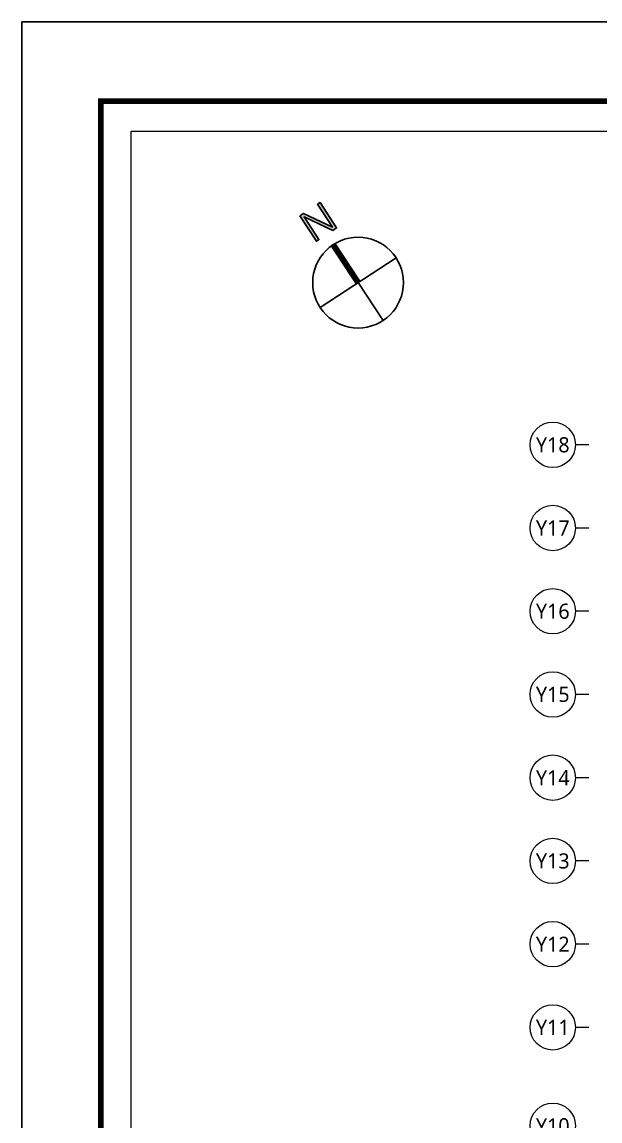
# Model space of a CAD drawing. Header units: millimetres. Extents: x 4739419 to 5837985, y 2291271 to 3446271.
# Drawn here: x 4739419 to 4815862, y 2443016 to 2588271 of the extents above; entities that cross this region are included whole.
import ezdxf
from ezdxf.enums import TextEntityAlignment as Align

# ---------------------------------------------------------------- set-up
doc = ezdxf.new("R2010")
doc.units = ezdxf.units.MM
doc.layers.get('0').update_dxf_attribs({"color": 255})
doc.layers.add('!!xref plan', color=9, linetype='Continuous')
doc.layers.add('!!출력', color=9, linetype='Continuous', plot=False)
for name, color, linetype, lineweight in [('FORM(미추홀)$0$A-BORD-SHEET', 9, 'Continuous', 25), ('XR-평면도$0$A-FLXM-PARK', 9, 'Continuous', 18), ('XR-평면도$0$A-XXXX-SYMB', 9, 'Continuous', 25), ('XR-평면도$0$A-XXXX-TXT2', 9, 'Continuous', 25)]:
    doc.layers.add(name, color=color, linetype=linetype, lineweight=lineweight)
doc.layers.add('FORM(미추홀)$0$A-XXXX-NPLT', color=9, linetype='Continuous', lineweight=15, plot=False)
doc.layers.add('XR-평면도$0$A-XXXX-NPLT', color=9, linetype='Continuous', lineweight=15, plot=False)
doc.styles.add('XR-평면도$0$맑은고딕', font='malgun.ttf')

# ---------------------------------------------------------------- blocks, each defined once
blk = doc.blocks.new('FORM(미추홀)$0$SHHET')
at = {"layer": 'FORM(미추홀)$0$A-BORD-SHEET', "const_width": 750}
blk.add_lwpolyline([(411950, 286550), (10450, 286550), (10450, 10450), (411950, 10450)], close=True, dxfattribs=at)
at = {"layer": 'FORM(미추홀)$0$A-XXXX-NPLT'}
for points in [[(0, 0), (0, 297000), (420000, 297000), (420000, 0)], [(14450, 282550), (373825, 282550), (373825, 14450), (14450, 14450)]]:
    blk.add_lwpolyline(points, close=True, dxfattribs=at)
blk = doc.blocks.new('FORM(미추홀)')
blk.add_blockref('FORM(미추홀)$0$SHHET', (0, 0))
blk = doc.blocks.new('XR-평면도$0$N')
at = {"layer": 'XR-평면도$0$A-XXXX-TXT2'}
blk.add_hatch(color=256, dxfattribs=at).paths.add_polyline_path([(-7710, 8814), (-7208, 9143), (-3392, 7344), (-5370, 10352), (-5036, 10572), (-2838, 7229), (-3345, 6897), (-7151, 8691), (-5178, 5691), (-5512, 5471)])
at = {"layer": 'XR-평면도$0$A-XXXX-SYMB'}
for p, q in [((-5013, -3296), (5013, 3296)), ((0, 0), (3296, -5013))]:
    blk.add_line(p, q, dxfattribs=at)
at = {"layer": 'XR-평면도$0$A-XXXX-SYMB', "const_width": 800}
blk.add_lwpolyline([(0, 0), (-3296, 5013)], dxfattribs=at)
at = {"layer": 'XR-평면도$0$A-XXXX-SYMB'}
blk.add_circle((0, 0), 6000, dxfattribs=at)
at = {"layer": 'XR-평면도$0$A-XXXX-TXT2'}
blk.add_lwpolyline([(-7710, 8814), (-7208, 9143), (-3392, 7344), (-5370, 10352), (-5036, 10572), (-2838, 7229), (-3345, 6897), (-7151, 8691), (-5178, 5691), (-5512, 5471)], close=True, dxfattribs=at)

msp = doc.modelspace()

# ---------------------------------------------------------------- linework, layer by layer
at = {"layer": '!!출력'}
msp.add_lwpolyline([(4739418.8, 2291270.6), (5159418.8, 2291270.6), (5159418.8, 2588270.6), (4739418.8, 2588270.6)], close=True, dxfattribs=at)
at = {"layer": 'XR-평면도$0$A-XXXX-NPLT'}
for p, q in [((4814361.8, 2532391.2), (4812611.8, 2532391.2)), ((4814361.8, 2521391.2), (4812611.8, 2521391.2)), ((4814361.8, 2510391.2), (4812611.8, 2510391.2)), ((4814361.8, 2499391.2), (4812611.8, 2499391.2)), ((4814361.8, 2488391.2), (4812611.8, 2488391.2)), ((4814361.8, 2477391.2), (4812611.8, 2477391.2)), ((4814361.8, 2466391.2), (4812611.8, 2466391.2)), ((4814361.8, 2455391.2), (4812611.8, 2455391.2))]:
    msp.add_line(p, q, dxfattribs=at)
for points in [[(4739418.8, 2588270.6), (5159418.8, 2588270.6), (5159418.8, 2291270.6), (4739418.8, 2291270.6)], [(4739418.8, 2588270.6), (5159418.8, 2588270.6), (5159418.8, 2291270.6), (4739418.8, 2291270.6)], [(4739418.8, 2588270.6), (5159418.8, 2588270.6), (5159418.8, 2291270.6), (4739418.8, 2291270.6)], [(5113243.8, 2305720.6), (4753868.8, 2305720.6), (4753868.8, 2573820.6), (5113243.8, 2573820.6)], [(5113243.8, 2305720.6), (4753868.8, 2305720.6), (4753868.8, 2573820.6), (5113243.8, 2573820.6)], [(5113243.8, 2305720.6), (4753868.8, 2305720.6), (4753868.8, 2573820.6), (5113243.8, 2573820.6)]]:
    msp.add_lwpolyline(points, close=True, dxfattribs=at)
at = {"layer": 'XR-평면도$0$A-XXXX-NPLT', "ltscale": 0.2}
for centre in [(4809611.8, 2532391.2), (4809611.8, 2521391.2), (4809611.8, 2510391.2), (4809611.8, 2499391.2), (4809611.8, 2488391.2), (4809611.8, 2477391.2), (4809611.8, 2466391.2), (4809611.8, 2455391.2), (4809611.8, 2442391.2)]:
    msp.add_circle(centre, 3000, dxfattribs=at)

# ---------------------------------------------------------------- block references
at = {"layer": '!!xref plan'}
msp.add_blockref('FORM(미추홀)', (4739418.8, 2291270.6), dxfattribs=at)
at = {"layer": 'XR-평면도$0$A-FLXM-PARK'}
msp.add_blockref('XR-평면도$0$N', (4783868.8, 2553820.6), dxfattribs=at)
msp.add_blockref('XR-평면도$0$N', (4783868.8, 2553820.6), dxfattribs=at)
msp.add_blockref('XR-평면도$0$N', (4783868.8, 2553820.6), dxfattribs=at)

# ---------------------------------------------------------------- texts
at = {"layer": 'XR-평면도$0$A-XXXX-NPLT', "ltscale": 0.2, "style": 'XR-평면도$0$맑은고딕'}
for s, p in [('Y18', (4809611.8, 2532391.2)), ('Y17', (4809611.8, 2521391.2)), ('Y16', (4809611.8, 2510391.2)), ('Y15', (4809611.8, 2499391.2)), ('Y14', (4809611.8, 2488391.2)), ('Y13', (4809611.8, 2477391.2)), ('Y12', (4809611.8, 2466391.2)), ('Y11', (4809611.8, 2455391.2)), ('Y10', (4809611.8, 2442391.2))]:
    msp.add_text(s, height=2000, dxfattribs=at).set_placement(p, align=Align.MIDDLE)

doc.saveas('drawing.dxf')
